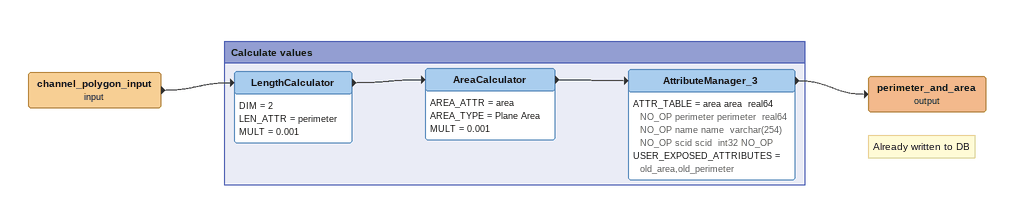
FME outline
channel_polygon_input (input)
    -> LengthCalculator
Note: Already written to DB
perimeter_and_area (output)

Bookmark: Calculate values
LengthCalculator
    DIM = 2
    LEN_ATTR = perimeter
    MULT = 0.001
    -> AreaCalculator
AreaCalculator
    AREA_ATTR = area
    AREA_TYPE = Plane Area
    MULT = 0.001
    -> AttributeManager_3
AttributeManager_3
    ATTR_TABLE = area area  real64 NO_OP perimeter perimeter  real64 NO_OP name name  varchar(254) NO_OP scid scid  int32 NO_OP
    USER_EXPOSED_ATTRIBUTES = old_area,old_perimeter
    -> perimeter_and_area (output)
